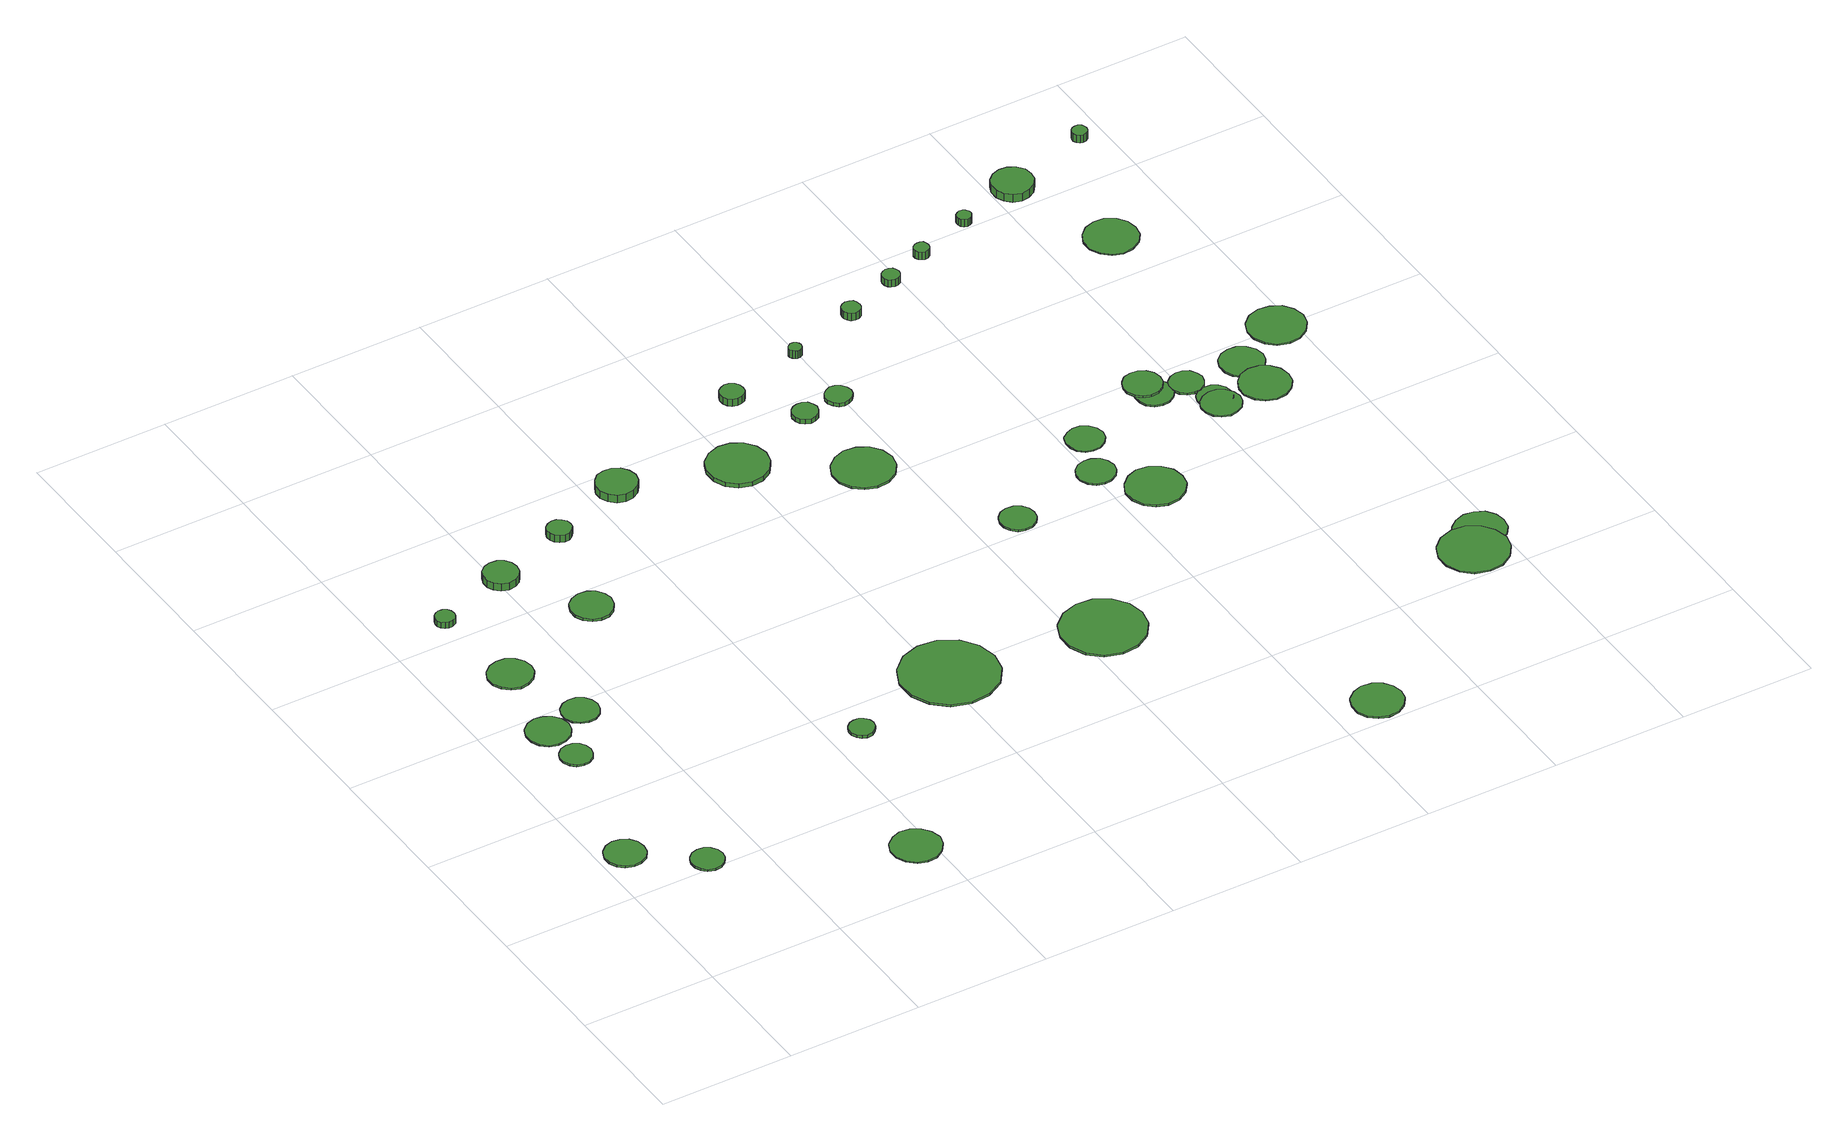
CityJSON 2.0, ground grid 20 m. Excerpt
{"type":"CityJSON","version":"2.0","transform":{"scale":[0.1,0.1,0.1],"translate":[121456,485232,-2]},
"CityObjects":{
"tree1":{"type":"SolitaryVegetationObject","attributes":{"function":"something"},"geometry":[{"type":"MultiSurface","lod":"1","boundaries":[[[0,1,2,3,4,5,6,7,8,9,10,11,12,13,14]],[[15,16,17,18,19,20,21,22,23,24,25,26,27,28,29]],[[0,29,28,1]],[[1,28,27,2]],[[2,27,26,3]],[[3,26,25,4]],[[4,25,24,5]],[[5,24,23,6]],[[6,23,22,7]],[[7,22,21,8]],[[8,21,20,9]],[[9,20,19,10]],[[10,19,18,11]],[[11,18,17,12]],[[12,17,16,13]],[[13,16,15,14]],[[14,15,29,0]]]}]},
"tree2":{"type":"SolitaryVegetationObject","attributes":{"function":"something"},"geometry":[{"type":"MultiSurface","lod":"1","boundaries":[[[30,31,32,33,34,35,36,37,38,39,40,41,42,43,44]],[[45,46,47,48,49,50,51,52,53,54,55,56,57,58,59]],[[30,59,58,31]],[[31,58,57,32]],[[32,57,56,33]],[[33,56,55,34]],[[34,55,54,35]],[[35,54,53,36]],[[36,53,52,37]],[[37,52,51,38]],[[38,51,50,39]],[[39,50,49,40]],[[40,49,48,41]],[[41,48,47,42]],[[42,47,46,43]],[[43,46,45,44]],[[44,45,59,30]]]}]},
"tree3":{"type":"SolitaryVegetationObject","attributes":{"function":"something"},"geometry":[{"type":"MultiSurface","lod":"1","boundaries":[[[60,61,62,63,64,65,66,67,68,69,70,71,72,73,74]],[[75,76,77,78,79,80,81,82,83,84,85,86,87,88,89]],[[60,89,88,61]],[[61,88,87,62]],[[62,87,86,63]],[[63,86,85,64]],[[64,85,84,65]],[[65,84,83,66]],[[66,83,82,67]],[[67,82,81,68]],[[68,81,80,69]],[[69,80,79,70]],[[70,79,78,71]],[[71,78,77,72]],[[72,77,76,73]],[[73,76,75,74]],[[74,75,89,60]]]}]},
"tree4":{"type":"SolitaryVegetationObject","attributes":{"function":"something"},"geometry":[{"type":"MultiSurface","lod":"1","boundaries":[[[90,91,92,93,94,95,96,97,98,99,100,101,102,103,104]],[[105,106,107,108,109,110,111,112,113,114,115,116,117,118,119]],[[90,119,118,91]],[[91,118,117,92]],[[92,117,116,93]],[[93,116,115,94]],[[94,115,114,95]],[[95,114,113,96]],[[96,113,112,97]],[[97,112,111,98]],[[98,111,110,99]],[[99,110,109,100]],[[100,109,108,101]],[[101,108,107,102]],[[102,107,106,103]],[[103,106,105,104]],[[104,105,119,90]]]}]},
"tree5":{"type":"SolitaryVegetationObject","attributes":{"function":"something"},"geometry":[{"type":"MultiSurface","lod":"1","boundaries":[[[120,121,122,123,124,125,126,127,128,129,130,131,132,133,134]],[[135,136,137,138,139,140,141,142,143,144,145,146,147,148,149]],[[120,149,148,121]],[[121,148,147,122]],[[122,147,146,123]],[[123,146,145,124]],[[124,145,144,125]],[[125,144,143,126]],[[126,143,142,127]],[[127,142,141,128]],[[128,141,140,129]],[[129,140,139,130]],[[130,139,138,131]],[[131,138,137,132]],[[132,137,136,133]],[[133,136,135,134]],[[134,135,149,120]]]}]},
"tree6":{"type":"SolitaryVegetationObject","attributes":{"function":"something"},"geometry":[{"type":"MultiSurface","lod":"1","boundaries":[[[150,151,152,153,154,155,156,157,158,159,160,161,162,163,164]],[[165,166,167,168,169,170,171,172,173,174,175,176,177,178,179]],[[150,179,178,151]],[[151,178,177,152]],[[152,177,176,153]],[[153,176,175,154]],[[154,175,174,155]],[[155,174,173,156]],[[156,173,172,157]],[[157,172,171,158]],[[158,171,170,159]],[[159,170,169,160]],[[160,169,168,161]],[[161,168,167,162]],[[162,167,166,163]],[[163,166,165,164]],[[164,165,179,150]]]}]},
"tree7":{"type":"SolitaryVegetationObject","attributes":{"function":"something"},"geometry":[{"type":"MultiSurface","lod":"1","boundaries":[[[180,181,182,183,184,185,186,187,188,189,190,191,192,193,194]],[[195,196,197,198,199,200,201,202,203,204,205,206,207,208,209]],[[180,209,208,181]],[[181,208,207,182]],[[182,207,206,183]],[[183,206,205,184]],[[184,205,204,185]],[[185,204,203,186]],[[186,203,202,187]],[[187,202,201,188]],[[188,201,200,189]],[[189,200,199,190]],[[190,199,198,191]],[[191,198,197,192]],[[192,197,196,193]],[[193,196,195,194]],[[194,195,209,180]]]}]},
"tree8":{"type":"SolitaryVegetationObject","attributes":{"function":"something"},"geometry":[{"type":"MultiSurface","lod":"1","boundaries":[[[210,211,212,213,214,215,216,217,218,219,220,221,222,223,224]],[[225,226,227,228,229,230,231,232,233,234,235,236,237,238,239]],[[210,239,238,211]],[[211,238,237,212]],[[212,237,236,213]],[[213,236,235,214]],[[214,235,234,215]],[[215,234,233,216]],[[216,233,232,217]],[[217,232,231,218]],[[218,231,230,219]],[[219,230,229,220]],[[220,229,228,221]],[[221,228,227,222]],[[222,227,226,223]],[[223,226,225,224]],[[224,225,239,210]]]}]},
"tree9":{"type":"SolitaryVegetationObject","attributes":{"function":"something"},"geometry":[{"type":"MultiSurface","lod":"1","boundaries":[[[240,241,242,243,244,245,246,247,248,249,250,251,252,253,254]],[[255,256,257,258,259,260,261,262,263,264,265,266,267,268,269]],[[240,269,268,241]],[[241,268,267,242]],[[242,267,266,243]],[[243,266,265,244]],[[244,265,264,245]],[[245,264,263,246]],[[246,263,262,247]],[[247,262,261,248]],[[248,261,260,249]],[[249,260,259,250]],[[250,259,258,251]],[[251,258,257,252]],[[252,257,256,253]],[[253,256,255,254]],[[254,255,269,240]]]}]},
"tree10":{"type":"SolitaryVegetationObject","attributes":{"function":"something"},"geometry":[{"type":"MultiSurface","lod":"1","boundaries":[[[270,271,272,273,274,275,276,277,278,279,280,281,282,283,284]],[[285,286,287,288,289,290,291,292,293,294,295,296,297,298,299]],[[270,299,298,271]],[[271,298,297,272]],[[272,297,296,273]],[[273,296,295,274]],[[274,295,294,275]],[[275,294,293,276]],[[276,293,292,277]],[[277,292,291,278]],[[278,291,290,279]],[[279,290,289,280]],[[280,289,288,281]],[[281,288,287,282]],[[282,287,286,283]],[[283,286,285,284]],[[284,285,299,270]]]}]},
"tree11":{"type":"SolitaryVegetationObject","attributes":{"function":"something"},"geometry":[{"type":"MultiSurface","lod":"1","boundaries":[[[300,301,302,303,304,305,306,307,308,309,310,311,312,313,314]],[[315,316,317,318,319,320,321,322,323,324,325,326,327,328,329]],[[300,329,328,301]],[[301,328,327,302]],[[302,327,326,303]],[[303,326,325,304]],[[304,325,324,305]],[[305,324,323,306]],[[306,323,322,307]],[[307,322,321,308]],[[308,321,320,309]],[[309,320,319,310]],[[310,319,318,311]],[[311,318,317,312]],[[312,317,316,313]],[[313,316,315,314]],[[314,315,329,300]]]}]},
"tree12":{"type":"SolitaryVegetationObject","attributes":{"function":"something"},"geometry":[{"type":"MultiSurface","lod":"1","boundaries":[[[330,331,332,333,334,335,336,337,338,339,340,341,342,343,344]],[[345,346,347,348,349,350,351,352,353,354,355,356,357,358,359]],[[330,359,358,331]],[[331,358,357,332]],[[332,357,356,333]],[[333,356,355,334]],[[334,355,354,335]],[[335,354,353,336]],[[336,353,352,337]],[[337,352,351,338]],[[338,351,350,339]],[[339,350,349,340]],[[340,349,348,341]],[[341,348,347,342]],[[342,347,346,343]],[[343,346,345,344]],[[344,345,359,330]]]}]},
"tree13":{"type":"SolitaryVegetationObject","attributes":{"function":"something"},"geometry":[{"type":"MultiSurface","lod":"1","boundaries":[[[360,361,362,363,364,365,366,367,368,369,370,371,372,373,374]],[[375,376,377,378,379,380,381,382,383,384,385,386,387,388,389]],[[360,389,388,361]],[[361,388,387,362]],[[362,387,386,363]],[[363,386,385,364]],[[364,385,384,365]],[[365,384,383,366]],[[366,383,382,367]],[[367,382,381,368]],[[368,381,380,369]],[[369,380,379,370]],[[370,379,378,371]],[[371,378,377,372]],[[372,377,376,373]],[[373,376,375,374]],[[374,375,389,360]]]}]},
"tree14":{"type":"SolitaryVegetationObject","attributes":{"function":"something"},"geometry":[{"type":"MultiSurface","lod":"1","boundaries":[[[390,391,392,393,394,395,396,397,398,399,400,401,402,403,404]],[[405,406,407,408,409,410,411,412,413,414,415,416,417,418,419]],[[390,419,418,391]],[[391,418,417,392]],[[392,417,416,393]],[[393,416,415,394]],[[394,415,414,395]],[[395,414,413,396]],[[396,413,412,397]],[[397,412,411,398]],[[398,411,410,399]],[[399,410,409,400]],[[400,409,408,401]],[[401,408,407,402]],[[402,407,406,403]],[[403,406,405,404]],[[404,405,419,390]]]}]},
"tree15":{"type":"SolitaryVegetationObject","attributes":{"function":"something"},"geometry":[{"type":"MultiSurface","lod":"1","boundaries":[[[420,421,422,423,424,425,426,427,428,429,430,431,432,433,434]],[[435,436,437,438,439,440,441,442,443,444,445,446,447,448,449]],[[420,449,448,421]],[[421,448,447,422]],[[422,447,446,423]],[[423,446,445,424]],[[424,445,444,425]],[[425,444,443,426]],[[426,443,442,427]],[[427,442,441,428]],[[428,441,440,429]],[[429,440,439,430]],[[430,439,438,431]],[[431,438,437,432]],[[432,437,436,433]],[[433,436,435,434]],[[434,435,449,420]]]}]},
"tree16":{"type":"SolitaryVegetationObject","attributes":{"function":"something"},"geometry":[{"type":"MultiSurface","lod":"1","boundaries":[[[450,451,452,453,454,455,456,457,458,459,460,461,462,463,464]],[[465,466,467,468,469,470,471,472,473,474,475,476,477,478,479]],[[450,479,478,451]],[[451,478,477,452]],[[452,477,476,453]],[[453,476,475,454]],[[454,475,474,455]],[[455,474,473,456]],[[456,473,472,457]],[[457,472,471,458]],[[458,471,470,459]],[[459,470,469,460]],[[460,469,468,461]],[[461,468,467,462]],[[462,467,466,463]],[[463,466,465,464]],[[464,465,479,450]]]}]},
"tree17":{"type":"SolitaryVegetationObject","attributes":{"function":"something"},"geometry":[{"type":"MultiSurface","lod":"1","boundaries":[[[480,481,482,483,484,485,486,487,488,489,490,491,492,493,494]],[[495,496,497,498,499,500,501,502,503,504,505,506,507,508,509]],[[480,509,508,481]],[[481,508,507,482]],[[482,507,506,483]],[[483,506,505,484]],[[484,505,504,485]],[[485,504,503,486]],[[486,503,502,487]],[[487,502,501,488]],[[488,501,500,489]],[[489,500,499,490]],[[490,499,498,491]],[[491,498,497,492]],[[492,497,496,493]],[[493,496,495,494]],[[494,495,509,480]]]}]},
"tree18":{"type":"SolitaryVegetationObject","attributes":{"function":"something"},"geometry":[{"type":"MultiSurface","lod":"1","boundaries":[[[510,511,512,513,514,515,516,517,518,519,520,521,522,523,524]],[[525,526,527,528,529,530,531,532,533,534,535,536,537,538,539]],[[510,539,538,511]],[[511,538,537,512]],[[512,537,536,513]],[[513,536,535,514]],[[514,535,534,515]],[[515,534,533,516]],[[516,533,532,517]],[[517,532,531,518]],[[518,531,530,519]],[[519,530,529,520]],[[520,529,528,521]],[[521,528,527,522]],[[522,527,526,523]],[[523,526,525,524]],[[524,525,539,510]]]}]},
"tree19":{"type":"SolitaryVegetationObject","attributes":{"function":"something"},"geometry":[{"type":"MultiSurface","lod":"1","boundaries":[[[540,541,542,543,544,545,546,547,548,549,550,551,552,553,554]],[[555,556,557,558,559,560,561,562,563,564,565,566,567,568,569]],[[540,569,568,541]],[[541,568,567,542]],[[542,567,566,543]],[[543,566,565,544]],[[544,565,564,545]],[[545,564,563,546]],[[546,563,562,547]],[[547,562,561,548]],[[548,561,560,549]],[[549,560,559,550]],[[550,559,558,551]],[[551,558,557,552]],[[552,557,556,553]],[[553,556,555,554]],[[554,555,569,540]]]}]},
"tree20":{"type":"SolitaryVegetationObject","attributes":{"function":"something"},"geometry":[{"type":"MultiSurface","lod":"1","boundaries":[[[570,571,572,573,574,575,576,577,578,579,580,581,582,583,584]],[[585,586,587,588,589,590,591,592,593,594,595,596,597,598,599]],[[570,599,598,571]],[[571,598,597,572]],[[572,597,596,573]],[[573,596,595,574]],[[574,595,594,575]],[[575,594,593,576]],[[576,593,592,577]],[[577,592,591,578]],[[578,591,590,579]],[[579,590,589,580]],[[580,589,588,581]],[[581,588,587,582]],[[582,587,586,583]],[[583,586,585,584]],[[584,585,599,570]]]}]},
"tree21":{"type":"SolitaryVegetationObject","attributes":{"function":"something"},"geometry":[{"type":"MultiSurface","lod":"1","boundaries":[[[600,601,602,603,604,605,606,607,608,609,610,611,612,613,614]],[[615,616,617,618,619,620,621,622,623,624,625,626,627,628,629]],[[600,629,628,601]],[[601,628,627,602]],[[602,627,626,603]],[[603,626,625,604]],[[604,625,624,605]],[[605,624,623,606]],[[606,623,622,607]],[[607,622,621,608]],[[608,621,620,609]],[[609,620,619,610]],[[610,619,618,611]],[[611,618,617,612]],[[612,617,616,613]],[[613,616,615,614]],[[614,615,629,600]]]}]},
"tree22":{"type":"SolitaryVegetationObject","attributes":{"function":"something"},"geometry":[{"type":"MultiSurface","lod":"1","boundaries":[[[630,631,632,633,634,635,636,637,638,639,640,641,642,643,644]],[[645,646,647,648,649,650,651,652,653,654,655,656,657,658,659]],[[630,659,658,631]],[[631,658,657,632]],[[632,657,656,633]],[[633,656,655,634]],[[634,655,654,635]],[[635,654,653,636]],[[636,653,652,637]],[[637,652,651,638]],[[638,651,650,639]],[[639,650,649,640]],[[640,649,648,641]],[[641,648,647,642]],[[642,647,646,643]],[[643,646,645,644]],[[644,645,659,630]]]}]},
"tree23":{"type":"SolitaryVegetationObject","attributes":{"function":"something"},"geometry":[{"type":"MultiSurface","lod":"1","boundaries":[[[660,661,662,663,664,665,666,667,668,669,670,671,672,673,674]],[[675,676,677,678,679,680,681,682,683,684,685,686,687,688,689]],[[660,689,688,661]],[[661,688,687,662]],[[662,687,686,663]],[[663,686,685,664]],[[664,685,684,665]],[[665,684,683,666]],[[666,683,682,667]],[[667,682,681,668]],[[668,681,680,669]],[[669,680,679,670]],[[670,679,678,671]],[[671,678,677,672]],[[672,677,676,673]],[[673,676,675,674]],[[674,675,689,660]]]}]},
"tree24":{"type":"SolitaryVegetationObject","attributes":{"function":"something"},"geometry":[{"type":"MultiSurface","lod":"1","boundaries":[[[690,691,692,693,694,695,696,697,698,699,700,701,702,703,704]],[[705,706,707,708,709,710,711,712,713,714,715,716,717,718,719]],[[690,719,718,691]],[[691,718,717,692]],[[692,717,716,693]],[[693,716,715,694]],[[694,715,714,695]],[[695,714,713,696]],[[696,713,712,697]],[[697,712,711,698]],[[698,711,710,699]],[[699,710,709,700]],[[700,709,708,701]],[[701,708,707,702]],[[702,707,706,703]],[[703,706,705,704]],[[704,705,719,690]]]}]},
"tree25":{"type":"SolitaryVegetationObject","attributes":{"function":"something"},"geometry":[{"type":"MultiSurface","lod":"1","boundaries":[[[720,721,722,723,724,725,726,727,728,729,730,731,732,733,734]],[[735,736,737,738,739,740,741,742,743,744,745,746,747,748,749]],[[720,749,748,721]],[[721,748,747,722]],[[722,747,746,723]],[[723,746,745,724]],[[724,745,744,725]],[[725,744,743,726]],[[726,743,742,727]],[[727,742,741,728]],[[728,741,740,729]],[[729,740,739,730]],[[730,739,738,731]],[[731,738,737,732]],[[732,737,736,733]],[[733,736,735,734]],[[734,735,749,720]]]}]},
"tree26":{"type":"SolitaryVegetationObject","attributes":{"function":"something"},"geometry":[{"type":"MultiSurface","lod":"1","boundaries":[[[750,751,752,753,754,755,756,757,758,759,760,761,762,763,764]],[[765,766,767,768,769,770,771,772,773,774,775,776,777,778,779]],[[750,779,778,751]],[[751,778,777,752]],[[752,777,776,753]],[[753,776,775,754]],[[754,775,774,755]],[[755,774,773,756]],[[756,773,772,757]],[[757,772,771,758]],[[758,771,770,759]],[[759,770,769,760]],[[760,769,768,761]],[[761,768,767,762]],[[762,767,766,763]],[[763,766,765,764]],[[764,765,779,750]]]}]},
"tree27":{"type":"SolitaryVegetationObject","attributes":{"function":"something"},"geometry":[{"type":"MultiSurface","lod":"1","boundaries":[[[780,781,782,783,784,785,786,787,788,789,790,791,792,793,794]],[[795,796,797,798,799,800,801,802,803,804,805,806,807,808,809]],[[780,809,808,781]],[[781,808,807,782]],[[782,807,806,783]],[[783,806,805,784]],[[784,805,804,785]],[[785,804,803,786]],[[786,803,802,787]],[[787,802,801,788]],[[788,801,800,789]],[[789,800,799,790]],[[790,799,798,791]],[[791,798,797,792]],[[792,797,796,793]],[[793,796,795,794]],[[794,795,809,780]]]}]},
"tree28":{"type":"SolitaryVegetationObject","attributes":{"function":"something"},"geometry":[{"type":"MultiSurface","lod":"1","boundaries":[[[810,811,812,813,814,815,816,817,818,819,820,821,822,823,824]],[[825,826,827,828,829,830,831,832,833,834,835,836,837,838,839]],[[810,839,838,811]],[[811,838,837,812]],[[812,837,836,813]],[[813,836,835,814]],[[814,835,834,815]],[[815,834,833,816]],[[816,833,832,817]],[[817,832,831,818]],[[818,831,830,819]],[[819,830,829,820]],[[820,829,828,821]],[[821,828,827,822]],[[822,827,826,823]],[[823,826,825,824]],[[824,825,839,810]]]}]},
"tree29":{"type":"SolitaryVegetationObject","attributes":{"function":"something"},"geometry":[{"type":"MultiSurface","lod":"1","boundaries":[[[840,841,842,843,844,845,846,847,848,849,850,851,852,853,854]],[[855,856,857,858,859,860,861,862,863,864,865,866,867,868,869]],[[840,869,868,841]],[[841,868,867,842]],[[842,867,866,843]],[[843,866,865,844]],[[844,865,864,845]],[[845,864,863,846]],[[846,863,862,847]],[[847,862,861,848]],[[848,861,860,849]],[[849,860,859,850]],[[850,859,858,851]],[[851,858,857,852]],[[852,857,856,853]],[[853,856,855,854]],[[854,855,869,840]]]}]},
"tree30":{"type":"SolitaryVegetationObject","attributes":{"function":"something"},"geometry":[{"type":"MultiSurface","lod":"1","boundaries":[[[870,871,872,873,874,875,876,877,878,879,880,881,882,883,884]],[[885,886,887,888,889,847,890,891,892,893,894,895,896,897,898]],[[870,898,897,871]],[[871,897,896,872]],[[872,896,895,873]],[[873,895,894,874]],[[874,894,893,875]],[[875,893,892,876]],[[876,892,891,877]],[[877,891,890,878]],[[878,890,847,879]],[[879,847,889,880]],[[880,889,888,881]],[[881,888,887,882]],[[882,887,886,883]],[[883,886,885,884]],[[884,885,898,870]]]}]},
"tree31":{"type":"SolitaryVegetationObject","attributes":{"function":"something"},"geometry":[{"type":"MultiSurface","lod":"1","boundaries":[[[899,900,901,902,903,904,905,906,907,908,909,910,911,912,913]],[[914,915,916,917,918,919,920,921,922,923,924,925,926,927,928]],[[899,928,927,900]],[[900,927,926,901]],[[901,926,925,902]],[[902,925,924,903]],[[903,924,923,904]],[[904,923,922,905]],[[905,922,921,906]],[[906,921,920,907]],[[907,920,919,908]],[[908,919,918,909]],[[909,918,917,910]],[[910,917,916,911]],[[911,916,915,912]],[[912,915,914,913]],[[913,914,928,899]]]}]},
"tree32":{"type":"SolitaryVegetationObject","attributes":{"function":"something"},"geometry":[{"type":"MultiSurface","lod":"1","boundaries":[[[929,930,931,932,933,934,935,936,937,938,939,940,941,942,943]],[[944,945,946,947,948,949,950,951,952,953,954,955,956,957,958]],[[929,958,957,930]],[[930,957,956,931]],[[931,956,955,932]],[[932,955,954,933]],[[933,954,953,934]],[[934,953,952,935]],[[935,952,951,936]],[[936,951,950,937]],[[937,950,949,938]],[[938,949,948,939]],[[939,948,947,940]],[[940,947,946,941]],[[941,946,945,942]],[[942,945,944,943]],[[943,944,958,929]]]}]},
"tree33":{"type":"SolitaryVegetationObject","attributes":{"function":"something"},"geometry":[{"type":"MultiSurface","lod":"1","boundaries":[[[959,960,961,962,963,964,965,966,967,968,969,970,971,972,973]],[[974,975,976,977,978,979,980,981,982,983,984,985,986,987,988]],[[959,988,987,960]],[[960,987,986,961]],[[961,986,985,962]],[[962,985,984,963]],[[963,984,983,964]],[[964,983,982,965]],[[965,982,981,966]],[[966,981,980,967]],[[967,980,979,968]],[[968,979,978,969]],[[969,978,977,970]],[[970,977,976,971]],[[971,976,975,972]],[[972,975,974,973]],[[973,974,988,959]]]}]},
"tree34":{"type":"SolitaryVegetationObject","attributes":{"function":"something"},"geometry":[{"type":"MultiSurface","lod":"1","boundaries":[[[989,990,991,992,993,994,995,996,997,998,999,1000,1001,1002,1003]],[[1004,1005,1006,1007,1008,1009,1010,1011,1012,1013,1014,1015,1016,1017,1018]],[[989,1018,1017,990]],[[990,1017,1016,991]],[[991,1016,1015,992]],[[992,1015,1014,993]],[[993,1014,1013,994]],[[994,1013,1012,995]],[[995,1012,1011,996]],[[996,1011,1010,997]],[[997,1010,1009,998]],[[998,1009,1008,999]],[[999,1008,1007,1000]],[[1000,1007,1006,1001]],[[1001,1006,1005,1002]],[[1002,1005,1004,1003]],[[1003,1004,1018,989]]]}]},
"tree35":{"type":"SolitaryVegetationObject","attributes":{"function":"something"},"geometry":[{"type":"MultiSurface","lod":"1","boundaries":[[[1019,1020,1021,1022,1023,1024,1025,1026,1027,1028,1029,1030,1031,1032,1033]],[[1034,1035,1036,1037,1038,1039,1040,1041,1042,1043,1044,1045,1046,1047,1048]],[[1019,1048,1047,1020]],[[1020,1047,1046,1021]],[[1021,1046,1045,1022]],[[1022,1045,1044,1023]],[[1023,1044,1043,1024]],[[1024,1043,1042,1025]],[[1025,1042,1041,1026]],[[1026,1041,1040,1027]],[[1027,1040,1039,1028]],[[1028,1039,1038,1029]],[[1029,1038,1037,1030]],[[1030,1037,1036,1031]],[[1031,1036,1035,1032]],[[1032,1035,1034,1033]],[[1033,1034,1048,1019]]]}]},
"tree36":{"type":"SolitaryVegetationObject","attributes":{"function":"something"},"geometry":[{"type":"MultiSurface","lod":"1","boundaries":[[[1049,1050,1051,1052,1053,1054,1055,1056,1057,1058,1059,1060,1061,1062,1063]],[[1064,1065,1066,1067,1068,1069,1070,1071,1072,1073,1074,1075,1076,1077,1078]],[[1049,1078,1077,1050]],[[1050,1077,1076,1051]],[[1051,1076,1075,1052]],[[1052,1075,1074,1053]],[[1053,1074,1073,1054]],[[1054,1073,1072,1055]],[[1055,1072,1071,1056]],[[1056,1071,1070,1057]],[[1057,1070,1069,1058]],[[1058,1069,1068,1059]],[[1059,1068,1067,1060]],[[1060,1067,1066,1061]],[[1061,1066,1065,1062]],[[1062,1065,1064,1063]],[[1063,1064,1078,1049]]]}]},
"tree37":{"type":"SolitaryVegetationObject","attributes":{"function":"something"},"geometry":[{"type":"MultiSurface","lod":"1","boundaries":[[[1079,1080,1081,1082,1083,1084,1085,1086,1087,1088,1089,1090,1091,1092,1093]],[[1094,1095,1096,1097,1098,1099,1100,1101,1102,1103,1104,1105,1106,1107,1108]],[[1079,1108,1107,1080]],[[1080,1107,1106,1081]],[[1081,1106,1105,1082]],[[1082,1105,1104,1083]],[[1083,1104,1103,1084]],[[1084,1103,1102,1085]],[[1085,1102,1101,1086]],[[1086,1101,1100,1087]],[[1087,1100,1099,1088]],[[1088,1099,1098,1089]],[[1089,1098,1097,1090]],[[1090,1097,1096,1091]],[[1091,1096,1095,1092]],[[1092,1095,1094,1093]],[[1093,1094,1108,1079]]]}]},
"tree38":{"type":"SolitaryVegetationObject","attributes":{"function":"something"},"geometry":[{"type":"MultiSurface","lod":"1","boundaries":[[[1109,1110,1111,1112,1113,1114,1115,1116,1117,1118,1119,1120,1121,1122,1123]],[[1124,1125,1126,1127,1128,1129,1130,1131,1132,1133,1134,1135,1136,1137,1138]],[[1109,1138,1137,1110]],[[1110,1137,1136,1111]],[[1111,1136,1135,1112]],[[1112,1135,1134,1113]],[[1113,1134,1133,1114]],[[1114,1133,1132,1115]],[[1115,1132,1131,1116]],[[1116,1131,1130,1117]],[[1117,1130,1129,1118]],[[1118,1129,1128,1119]],[[1119,1128,1127,1120]],[[1120,1127,1126,1121]],[[1121,1126,1125,1122]],[[1122,1125,1124,1123]],[[1123,1124,1138,1109]]]}]},
"tree39":{"type":"SolitaryVegetationObject","attributes":{"function":"something"},"geometry":[{"type":"MultiSurface","lod":"1","boundaries":[[[1139,1140,1141,1142,1143,1144,1145,1146,1147,1148,1149,1150,1151,1152,1153]],[[1154,1155,1156,1157,1158,1159,1160,1161,1162,1163,1164,1165,1166,1167,1168]],[[1139,1168,1167,1140]],[[1140,1167,1166,1141]],[[1141,1166,1165,1142]],[[1142,1165,1164,1143]],[[1143,1164,1163,1144]],[[1144,1163,1162,1145]],[[1145,1162,1161,1146]],[[1146,1161,1160,1147]],[[1147,1160,1159,1148]],[[1148,1159,1158,1149]],[[1149,1158,1157,1150]],[[1150,1157,1156,1151]],[[1151,1156,1155,1152]],[[1152,1155,1154,1153]],[[1153,1154,1168,1139]]]}]},
"tree40":{"type":"SolitaryVegetationObject","attributes":{"function":"something"},"geometry":[{"type":"MultiSurface","lod":"1","boundaries":[[[1169,1170,1171,1172,1173,1174,1175,1176,1177,1178,1179,1180,1181,1182,1183]],[[1184,1185,1186,1187,1188,1189,1190,1191,1192,1193,1194,1195,1196,1197,1198]],[[1169,1198,1197,1170]],[[1170,1197,1196,1171]],[[1171,1196,1195,1172]],[[1172,1195,1194,1173]],[[1173,1194,1193,1174]],[[1174,1193,1192,1175]],[[1175,1192,1191,1176]],[[1176,1191,1190,1177]],[[1177,1190,1189,1178]],[[1178,1189,1188,1179]],[[1179,1188,1187,1180]],[[1180,1187,1186,1181]],[[1181,1186,1185,1182]],[[1182,1185,1184,1183]],[[1183,1184,1198,1169]]]}]},
"tree41":{"type":"SolitaryVegetationObject","attributes":{"function":"something"},"geometry":[{"type":"MultiSurface","lod":"1","boundaries":[[[1199,1200,1201,1202,1203,1204,1205,1206,1207,1208,1209,1210,1211,1212,1213]],[[1214,1215,1216,1217,1218,1219,1220,1221,1222,1223,1224,1225,1226,1227,1228]],[[1199,1228,1227,1200]],[[1200,1227,1226,1201]],[[1201,1226,1225,1202]],[[1202,1225,1224,1203]],[[1203,1224,1223,1204]],[[1204,1223,1222,1205]],[[1205,1222,1221,1206]],[[1206,1221,1220,1207]],[[1207,1220,1219,1208]],[[1208,1219,1218,1209]],[[1209,1218,1217,1210]],[[1210,1217,1216,1211]],[[1211,1216,1215,1212]],[[1212,1215,1214,1213]],[[1213,1214,1228,1199]]]}]},
"tree42":{"type":"SolitaryVegetationObject","attributes":{"function":"something"},"geometry":[{"type":"MultiSurface","lod":"1","boundaries":[[[1229,1230,1231,1232,1233,1234,1235,1236,1237,1238,1239,1240,1241,1242,1243]],[[1244,1245,1246,1247,1248,1249,1250,1251,1252,1253,1254,1255,1256,1257,1258]],[[1229,1258,1257,1230]],[[1230,1257,1256,1231]],[[1231,1256,1255,1232]],[[1232,1255,1254,1233]],[[1233,1254,1253,1234]],[[1234,1253,1252,1235]],[[1235,1252,1251,1236]],[[1236,1251,1250,1237]],[[1237,1250,1249,1238]],[[1238,1249,1248,1239]],[[1239,1248,1247,1240]],[[1240,1247,1246,1241]],[[1241,1246,1245,1242]],[[1242,1245,1244,1243]],[[1243,1244,1258,1229]]]}]},
"tree43":{"type":"SolitaryVegetationObject","attributes":{"function":"something"},"geometry":[{"type":"MultiSurface","lod":"1","boundaries":[[[1259,1260,1261,1262,1263,1264,1265,1266,1267,1268,1269,1270,1271,1272,1273]],[[1274,1275,1276,1277,1278,1279,1280,1281,1282,1283,1284,1285,1286,1287,1288]],[[1259,1288,1287,1260]],[[1260,1287,1286,1261]],[[1261,1286,1285,1262]],[[1262,1285,1284,1263]],[[1263,1284,1283,1264]],[[1264,1283,1282,1265]],[[1265,1282,1281,1266]],[[1266,1281,1280,1267]],[[1267,1280,1279,1268]],[[1268,1279,1278,1269]],[[1269,1278,1277,1270]],[[1270,1277,1276,1271]],[[1271,1276,1275,1272]],[[1272,1275,1274,1273]],[[1273,1274,1288,1259]]]}]}
},
"vertices":[
[63,278,11],[61,290,11],[54,300,11],[43,306,11],[31,308,11],[19,304,11],[10,296,11],[5,284,11],[5,272,11],[10,261,11],[19,253,11],[31,249,11],[43,250,11],[54,256,11],[61,266,11],[61,266,8],[54,256,8],[43,250,8],[31,249,8],[19,253,8],[10,261,8],[5,272,8],[5,284,8],[10,296,8],[19,304,8],[31,308,8],[43,306,8],[54,300,8],[61,290,8],[63,278,8],
[147,213,8],[145,223,8],[139,231,8],[131,236,8],[121,237,8],[111,234,8],[104,227,8],[100,218,8],[100,208,8],[104,199,8],[111,192,8],[121,189,8],[131,190,8],[139,195,8],[145,203,8],[145,203,5],[139,195,5],[131,190,5],[121,189,5],[111,192,5],[104,199,5],[100,208,5],[100,218,5],[104,227,5],[111,234,5],[121,237,5],[131,236,5],[139,231,5],[145,223,5],[147,213,5],
[112,493,12],[110,502,12],[105,510,12],[96,515,12],[87,516,12],[77,513,12],[70,506,12],[66,497,12],[66,488,12],[70,479,12],[77,472,12],[87,469,12],[96,470,12],[105,475,12],[110,483,12],[110,483,9],[105,475,9],[96,470,9],[87,469,9],[77,472,9],[70,479,9],[66,488,9],[66,497,9],[70,506,9],[77,513,9],[87,516,9],[96,515,9],[105,510,9],[110,502,9],[112,493,9],
[116,556,11],[113,569,11],[105,580,11],[94,586,11],[81,588,11],[68,584,11],[58,575,11],[53,563,11],[53,549,11],[58,537,11],[68,528,11],[81,524,11],[94,526,11],[105,532,11],[113,543,11],[113,543,9],[105,532,9],[94,526,9],[81,524,9],[68,528,9],[58,537,9],[53,549,9],[53,563,9],[58,575,9],[68,584,9],[81,588,9],[94,586,9],[105,580,9],[113,569,9],[116,556,9],
[136,684,15],[133,697,15],[125,708,15],[113,715,15],[100,716,15],[87,712,15],[77,703,15],[71,691,15],[71,677,15],[77,665,15],[87,656,15],[100,651,15],[113,653,15],[125,660,15],[133,671,15],[133,671,12],[125,660,12],[113,653,12],[100,651,12],[87,656,12],[77,665,12],[71,677,12],[71,691,12],[77,703,12],[87,712,12],[100,716,12],[113,715,12],[125,708,12],[133,697,12],[136,684,12],
[171,571,12],[168,582,12],[162,591,12],[152,597,12],[141,598,12],[130,595,12],[121,587,12],[117,577,12],[117,566,12],[121,555,12],[130,548,12],[141,544,12],[152,545,12],[162,551,12],[168,560,12],[168,560,10],[162,551,10],[152,545,10],[141,544,10],[130,548,10],[121,555,10],[117,566,10],[117,577,10],[121,587,10],[130,595,10],[141,598,10],[152,597,10],[162,591,10],[168,582,10],[171,571,10],
[102,826,23],[101,832,23],[98,837,23],[92,840,23],[86,841,23],[81,839,23],[76,835,23],[74,829,23],[74,823,23],[76,818,23],[81,814,23],[86,812,23],[92,813,23],[98,816,23],[101,820,23],[101,820,13],[98,816,13],[92,813,13],[86,812,13],[81,814,13],[76,818,13],[74,823,13],[74,829,13],[76,835,13],[81,839,13],[86,841,13],[92,840,13],[98,837,13],[101,832,13],[102,826,13],
[413,91,8],[409,106,8],[400,118,8],[387,126,8],[372,128,8],[358,123,8],[346,113,8],[340,99,8],[340,84,8],[346,70,8],[358,59,8],[372,55,8],[387,56,8],[400,64,8],[409,76,8],[409,76,6],[400,64,6],[387,56,6],[372,55,6],[358,59,6],[346,70,6],[340,84,6],[340,99,6],[346,113,6],[358,123,6],[372,128,6],[387,126,6],[400,118,6],[409,106,6],[413,91,6],
[225,866,25],[223,876,25],[217,885,25],[208,890,25],[197,891,25],[187,888,25],[179,881,25],[175,871,25],[175,860,25],[179,851,25],[187,844,25],[197,840,25],[208,842,25],[217,847,25],[223,855,25],[223,855,13],[217,847,13],[208,842,13],[197,840,13],[187,844,13],[179,851,13],[175,860,13],[175,871,13],[179,881,13],[187,888,13],[197,891,13],[208,890,13],[217,885,13],[223,876,13],[225,866,13],
[303,752,16],[300,764,16],[293,775,16],[282,781,16],[269,782,16],[257,778,16],[247,770,16],[242,758,16],[242,745,16],[247,734,16],[257,725,16],[269,721,16],[282,722,16],[293,729,16],[300,739,16],[300,739,12],[293,729,12],[282,722,12],[269,721,12],[257,725,12],[247,734,12],[242,745,12],[242,758,12],[247,770,12],[257,778,12],[269,782,12],[282,781,12],[293,775,12],[300,764,12],[303,752,12],
[462,340,15],[460,348,15],[455,354,15],[449,358,15],[441,358,15],[434,356,15],[428,351,15],[425,344,15],[425,336,15],[428,329,15],[434,324,15],[441,321,15],[449,322,15],[455,326,15],[460,332,15],[460,332,10],[455,326,10],[449,322,10],[441,321,10],[434,324,10],[428,329,10],[425,336,10],[425,344,10],[428,351,10],[434,356,10],[441,358,10],[449,358,10],[455,354,10],[460,348,10],[462,340,10],
[335,908,24],[334,915,24],[329,921,24],[323,925,24],[316,926,24],[309,924,24],[303,919,24],[300,912,24],[300,905,24],[303,898,24],[309,893,24],[316,891,24],[323,891,24],[329,895,24],[334,901,24],[334,901,12],[329,895,12],[323,891,12],[316,891,12],[309,893,12],[303,898,12],[300,905,12],[300,912,12],[303,919,12],[309,924,12],[316,926,12],[323,925,12],[329,921,12],[334,915,12],[335,908,12],
[464,952,25],[461,964,25],[454,974,25],[443,980,25],[431,981,25],[419,978,25],[410,969,25],[405,958,25],[405,946,25],[410,935,25],[419,926,25],[431,922,25],[443,924,25],[454,930,25],[461,940,25],[461,940,12],[454,930,12],[443,924,12],[431,922,12],[419,926,12],[410,935,12],[405,946,12],[405,958,12],[410,969,12],[419,978,12],[431,981,12],[443,980,12],[454,974,12],[461,964,12],[464,952,12],
[677,382,12],[671,411,12],[654,435,12],[628,450,12],[599,453,12],[571,444,12],[549,424,12],[537,397,12],[537,367,12],[549,341,12],[571,321,12],[599,312,12],[628,315,12],[654,329,12],[671,353,12],[671,353,9],[654,329,9],[628,315,9],[599,312,9],[571,321,9],[549,341,9],[537,367,9],[537,397,9],[549,424,9],[571,444,9],[599,453,9],[628,450,9],[654,435,9],[671,411,9],[677,382,9],
[642,909,18],[638,927,18],[627,942,18],[611,951,18],[593,953,18],[575,947,18],[561,935,18],[554,918,18],[554,899,18],[561,882,18],[575,870,18],[593,864,18],[611,866,18],[627,875,18],[638,890,18],[638,890,11],[627,875,11],[611,866,11],[593,864,11],[575,870,11],[561,882,11],[554,899,11],[554,918,11],[561,935,11],[575,947,11],[593,953,11],[611,951,11],[627,942,11],[638,927,11],[642,909,11],
[900,368,3],[895,393,3],[880,414,3],[858,427,3],[833,429,3],[808,421,3],[789,404,3],[779,381,3],[779,356,3],[789,332,3],[808,315,3],[833,307,3],[858,310,3],[880,323,3],[895,343,3],[895,343,0],[880,323,0],[858,310,0],[833,307,0],[808,315,0],[789,332,0],[779,356,0],[779,381,0],[789,404,0],[808,421,0],[833,429,0],[858,427,0],[880,414,0],[895,393,0],[900,368,0],
[685,1038,24],[684,1045,24],[680,1051,24],[673,1055,24],[666,1056,24],[659,1053,24],[654,1049,24],[651,1042,24],[651,1035,24],[654,1028,24],[659,1023,24],[666,1021,24],[673,1022,24],[680,1025,24],[684,1031,24],[684,1031,12],[680,1025,12],[673,1022,12],[666,1021,12],[659,1023,12],[654,1028,12],[651,1035,12],[651,1042,12],[654,1049,12],[659,1053,12],[666,1056,12],[673,1055,12],[680,1051,12],[684,1045,12],[685,1038,12],
[785,820,12],[781,838,12],[770,853,12],[754,862,12],[735,864,12],[718,858,12],[704,846,12],[696,829,12],[696,810,12],[704,793,12],[718,781,12],[735,775,12],[754,777,12],[770,786,12],[781,802,12],[781,802,9],[770,786,9],[754,777,9],[735,775,9],[718,781,9],[704,793,9],[696,810,9],[696,829,9],[704,846,9],[718,858,9],[735,864,9],[754,862,9],[770,853,9],[781,838,9],[785,820,9],
[752,958,18],[750,965,18],[746,972,18],[739,976,18],[731,976,18],[724,974,18],[718,969,18],[715,962,18],[715,954,18],[718,947,18],[724,942,18],[731,939,18],[739,940,18],[746,944,18],[750,950,18],[750,950,10],[746,944,10],[739,940,10],[731,939,10],[724,942,10],[718,947,10],[715,954,10],[715,962,10],[718,969,10],[724,974,10],[731,976,10],[739,976,10],[746,972,10],[750,965,10],[752,958,10],
[887,623,8],[885,634,8],[879,642,8],[869,648,8],[858,649,8],[848,646,8],[840,638,8],[836,628,8],[836,618,8],[840,608,8],[848,600,8],[858,597,8],[869,598,8],[879,604,8],[885,612,8],[885,612,5],[879,604,5],[869,598,5],[858,597,5],[848,600,5],[840,608,5],[836,618,5],[836,628,5],[840,638,5],[848,646,5],[858,649,5],[869,648,5],[879,642,5],[885,634,5],[887,623,5],
[811,967,16],[809,975,16],[804,982,16],[797,986,16],[789,987,16],[782,984,16],[776,979,16],[772,971,16],[772,963,16],[776,956,16],[782,950,16],[789,948,16],[797,949,16],[804,953,16],[809,959,16],[809,959,10],[804,953,10],[797,949,10],[789,948,10],[782,950,10],[776,956,10],[772,963,10],[772,971,10],[776,979,10],[782,984,10],[789,987,10],[797,986,10],[804,982,10],[809,975,10],[811,967,10],
[1106,42,3],[1103,57,3],[1094,69,3],[1081,77,3],[1065,79,3],[1051,74,3],[1039,64,3],[1033,50,3],[1033,34,3],[1039,20,3],[1051,10,3],[1065,5,3],[1081,7,3],[1094,15,3],[1103,27,3],[1103,27,0],[1094,15,0],[1081,7,0],[1065,5,0],[1051,10,0],[1039,20,0],[1033,34,0],[1033,50,0],[1039,64,0],[1051,74,0],[1065,79,0],[1081,77,0],[1094,69,0],[1103,57,0],[1106,42,0],
[799,1075,25],[798,1079,25],[796,1082,25],[792,1084,25],[788,1085,25],[785,1083,25],[782,1081,25],[780,1077,25],[780,1073,25],[782,1070,25],[785,1067,25],[788,1066,25],[792,1066,25],[796,1068,25],[798,1071,25],[798,1071,12],[796,1068,12],[792,1066,12],[788,1066,12],[785,1067,12],[782,1070,12],[780,1073,12],[780,1077,12],[782,1081,12],[785,1083,12],[788,1085,12],[792,1084,12],[796,1082,12],[798,1079,12],[799,1075,12],
[1032,655,7],[1029,667,7],[1023,676,7],[1012,682,7],[1001,683,7],[990,680,7],[981,672,7],[976,661,7],[976,650,7],[981,639,7],[990,631,7],[1001,628,7],[1012,629,7],[1023,635,7],[1029,644,7],[1029,644,5],[1023,635,5],[1012,629,5],[1001,628,5],[990,631,5],[981,639,5],[976,650,5],[976,661,5],[981,672,5],[990,680,5],[1001,683,5],[1012,682,5],[1023,676,5],[1029,667,5],[1032,655,5],
[913,1111,23],[912,1117,23],[909,1122,23],[904,1124,23],[898,1125,23],[892,1123,23],[888,1119,23],[886,1114,23],[886,1108,23],[888,1103,23],[892,1099,23],[898,1097,23],[904,1098,23],[909,1101,23],[912,1106,23],[912,1106,11],[909,1101,11],[904,1098,11],[898,1097,11],[892,1099,11],[888,1103,11],[886,1108,11],[886,1114,11],[888,1119,11],[892,1123,11],[898,1125,11],[904,1124,11],[909,1122,11],[912,1117,11],[913,1111,11],
[1098,588,6],[1095,606,6],[1084,620,6],[1069,629,6],[1051,631,6],[1035,625,6],[1022,613,6],[1014,597,6],[1014,580,6],[1022,563,6],[1035,552,6],[1051,546,6],[1069,548,6],[1084,557,6],[1095,571,6],[1095,571,3],[1084,557,3],[1069,548,3],[1051,546,3],[1035,552,3],[1022,563,3],[1014,580,3],[1014,597,3],[1022,613,3],[1035,625,3],[1051,631,3],[1069,629,3],[1084,620,3],[1095,606,3],[1098,588,3],
[1057,724,6],[1054,736,6],[1047,745,6],[1037,751,6],[1026,752,6],[1015,748,6],[1006,741,6],[1002,730,6],[1002,719,6],[1006,708,6],[1015,700,6],[1026,697,6],[1037,698,6],[1047,704,6],[1054,713,6],[1054,713,4],[1047,704,4],[1037,698,4],[1026,697,4],[1015,700,4],[1006,708,4],[1002,719,4],[1002,730,4],[1006,741,4],[1015,748,4],[1026,752,4],[1037,751,4],[1047,745,4],[1054,736,4],[1057,724,4],
[994,1143,24],[993,1148,24],[990,1153,24],[985,1155,24],[980,1156,24],[975,1154,24],[971,1151,24],[969,1146,24],[969,1140,24],[971,1135,24],[975,1132,24],[980,1130,24],[985,1131,24],[990,1133,24],[993,1138,24],[993,1138,12],[990,1133,12],[985,1131,12],[980,1130,12],[975,1132,12],[971,1135,12],[969,1140,12],[969,1146,12],[971,1151,12],[975,1154,12],[980,1156,12],[985,1155,12],[990,1153,12],[993,1148,12],[994,1143,12],
[1188,761,5],[1185,773,5],[1178,782,5],[1168,788,5],[1157,789,5],[1146,785,5],[1137,778,5],[1133,767,5],[1133,755,5],[1137,745,5],[1146,737,5],[1157,734,5],[1168,735,5],[1178,741,5],[1185,750,5],[1185,750,3],[1178,741,3],[1168,735,3],[1157,734,3],[1146,737,3],[1137,745,3],[1133,755,3],[1133,767,3],[1137,778,3],[1146,785,3],[1157,789,3],[1168,788,3],[1178,782,3],[1185,773,3],[1188,761,3],
[1183,784,8],[1181,795,8],[1174,804,8],[1164,810,8],[1152,811,8],[1141,808,8],[1133,800,8],[1128,789,8],[1128,778,8],[1133,767,8],[1141,760,8],[1152,756,8],[1164,757,8],[1174,763,8],[1181,772,8],[1181,772,5],[1174,763,5],[1164,757,5],[1152,756,5],[1141,760,5],[1128,778,5],[1128,789,5],[1133,800,5],[1141,808,5],[1152,811,5],[1164,810,5],[1174,804,5],[1181,795,5],[1183,784,5],
[1057,1170,25],[1056,1175,25],[1054,1179,25],[1050,1181,25],[1045,1181,25],[1041,1180,25],[1037,1177,25],[1035,1173,25],[1035,1168,25],[1037,1164,25],[1041,1161,25],[1045,1159,25],[1050,1160,25],[1054,1162,25],[1056,1166,25],[1056,1166,12],[1054,1162,12],[1050,1160,12],[1045,1159,12],[1041,1161,12],[1037,1164,12],[1035,1168,12],[1035,1173,12],[1037,1177,12],[1041,1180,12],[1045,1181,12],[1050,1181,12],[1054,1179,12],[1056,1175,12],[1057,1170,12],
[1399,250,5],[1394,271,5],[1382,288,5],[1364,299,5],[1343,301,5],[1322,294,5],[1307,280,5],[1298,261,5],[1298,240,5],[1307,220,5],[1322,206,5],[1343,200,5],[1364,202,5],[1382,213,5],[1394,230,5],[1394,230,3],[1382,213,3],[1364,202,3],[1343,200,3],[1322,206,3],[1307,220,3],[1298,240,3],[1298,261,3],[1307,280,3],[1322,294,3],[1343,301,3],[1364,299,3],[1382,288,3],[1394,271,3],[1399,250,3],
[1254,695,6],[1251,707,6],[1244,717,6],[1234,723,6],[1222,724,6],[1210,720,6],[1201,712,6],[1196,701,6],[1196,689,6],[1201,678,6],[1210,670,6],[1222,666,6],[1234,668,6],[1244,674,6],[1251,683,6],[1251,683,4],[1244,674,4],[1234,668,4],[1222,666,4],[1210,670,4],[1201,678,4],[1196,689,4],[1196,701,4],[1201,712,4],[1210,720,4],[1222,724,4],[1234,723,4],[1244,717,4],[1251,707,4],[1254,695,4],
[1233,758,6],[1230,767,6],[1225,776,6],[1216,781,6],[1206,782,6],[1196,779,6],[1188,772,6],[1184,763,6],[1184,753,6],[1188,743,6],[1196,736,6],[1206,733,6],[1216,734,6],[1225,739,6],[1230,748,6],[1230,748,3],[1225,739,3],[1216,734,3],[1206,733,3],[1196,736,3],[1188,743,3],[1184,753,3],[1184,763,3],[1188,772,3],[1196,779,3],[1206,782,3],[1216,781,3],[1225,776,3],[1230,767,3],[1233,758,3],
[1250,712,5],[1248,722,5],[1242,731,5],[1233,736,5],[1222,737,5],[1212,734,5],[1204,727,5],[1200,717,5],[1200,707,5],[1204,697,5],[1212,690,5],[1222,687,5],[1233,688,5],[1242,693,5],[1248,701,5],[1248,701,3],[1242,693,3],[1233,688,3],[1222,687,3],[1212,690,3],[1204,697,3],[1200,707,3],[1200,717,3],[1204,727,3],[1212,734,3],[1222,737,3],[1233,736,3],[1242,731,3],[1248,722,3],[1250,712,3],
[1416,285,4],[1413,300,4],[1404,313,4],[1390,320,4],[1375,322,4],[1360,317,4],[1348,307,4],[1342,292,4],[1342,277,4],[1348,263,4],[1360,252,4],[1375,247,4],[1390,249,4],[1404,257,4],[1413,269,4],[1413,269,2],[1404,257,2],[1390,249,2],[1375,247,2],[1360,252,2],[1348,263,2],[1342,277,2],[1342,292,2],[1348,307,2],[1360,317,2],[1375,322,2],[1390,320,2],[1404,313,2],[1413,300,2],[1416,285,2],
[1143,1202,23],[1142,1206,23],[1139,1210,23],[1136,1212,23],[1131,1213,23],[1127,1211,23],[1123,1208,23],[1122,1204,23],[1122,1200,23],[1123,1196,23],[1127,1193,23],[1131,1191,23],[1136,1192,23],[1139,1194,23],[1142,1198,23],[1142,1198,11],[1139,1194,11],[1136,1192,11],[1131,1191,11],[1127,1193,11],[1123,1196,11],[1122,1200,11],[1122,1204,11],[1123,1208,11],[1127,1211,11],[1131,1213,11],[1136,1212,11],[1139,1210,11],[1142,1206,11],[1143,1202,11],
[1334,701,6],[1331,717,6],[1322,729,6],[1309,737,6],[1293,739,6],[1278,734,6],[1267,723,6],[1260,709,6],[1260,694,6],[1267,679,6],[1278,669,6],[1293,664,6],[1309,666,6],[1322,674,6],[1331,686,6],[1331,686,4],[1322,674,4],[1309,666,4],[1293,664,4],[1278,669,4],[1267,679,4],[1260,694,4],[1260,709,4],[1267,723,4],[1278,734,4],[1293,739,4],[1309,737,4],[1322,729,4],[1331,717,4],[1334,701,4],
[1328,758,5],[1325,771,5],[1317,782,5],[1305,789,5],[1292,790,5],[1279,786,5],[1269,777,5],[1264,765,5],[1264,751,5],[1269,739,5],[1279,730,5],[1292,726,5],[1305,727,5],[1317,734,5],[1325,745,5],[1325,745,3],[1317,734,3],[1305,727,3],[1292,726,3],[1279,730,3],[1269,739,3],[1264,751,3],[1264,765,3],[1269,777,3],[1279,786,3],[1292,790,3],[1305,789,3],[1317,782,3],[1325,771,3],[1328,758,3],
[1255,1230,24],[1253,1243,24],[1245,1253,24],[1234,1259,24],[1222,1260,24],[1210,1256,24],[1201,1248,24],[1196,1237,24],[1196,1224,24],[1201,1213,24],[1210,1204,24],[1222,1200,24],[1234,1202,24],[1245,1208,24],[1253,1218,24],[1253,1218,11],[1245,1208,11],[1234,1202,11],[1222,1200,11],[1210,1204,11],[1201,1213,11],[1196,1224,11],[1196,1237,11],[1201,1248,11],[1210,1256,11],[1222,1260,11],[1234,1259,11],[1245,1253,11],[1253,1243,11],[1255,1230,11],
[1324,1076,8],[1321,1092,8],[1312,1105,8],[1297,1114,8],[1281,1115,8],[1266,1110,8],[1254,1099,8],[1247,1085,8],[1247,1068,8],[1254,1053,8],[1266,1042,8],[1281,1037,8],[1297,1039,8],[1312,1047,8],[1321,1060,8],[1321,1060,6],[1312,1047,6],[1297,1039,6],[1281,1037,6],[1266,1042,6],[1254,1053,6],[1247,1068,6],[1247,1085,6],[1254,1099,6],[1266,1110,6],[1281,1115,6],[1297,1114,6],[1312,1105,6],[1321,1092,6],[1324,1076,6],
[1416,798,8],[1412,815,8],[1402,829,8],[1387,837,8],[1370,839,8],[1353,834,8],[1340,822,8],[1333,806,8],[1333,789,8],[1340,773,8],[1353,761,8],[1370,756,8],[1387,758,8],[1402,767,8],[1412,781,8],[1412,781,6],[1402,767,6],[1387,758,6],[1370,756,6],[1353,761,6],[1340,773,6],[1333,789,6],[1333,806,6],[1340,822,6],[1353,834,6],[1370,839,6],[1387,837,6],[1402,829,6],[1412,815,6],[1416,798,6],
[1369,1275,25],[1368,1280,25],[1366,1283,25],[1362,1286,25],[1357,1286,25],[1353,1285,25],[1349,1282,25],[1347,1277,25],[1347,1273,25],[1349,1269,25],[1353,1265,25],[1357,1264,25],[1362,1265,25],[1366,1267,25],[1368,1271,25],[1368,1271,12],[1366,1267,12],[1362,1265,12],[1357,1264,12],[1353,1265,12],[1349,1269,12],[1347,1273,12],[1347,1277,12],[1349,1282,12],[1353,1285,12],[1357,1286,12],[1362,1286,12],[1366,1283,12],[1368,1280,12],[1369,1275,12]
]}
